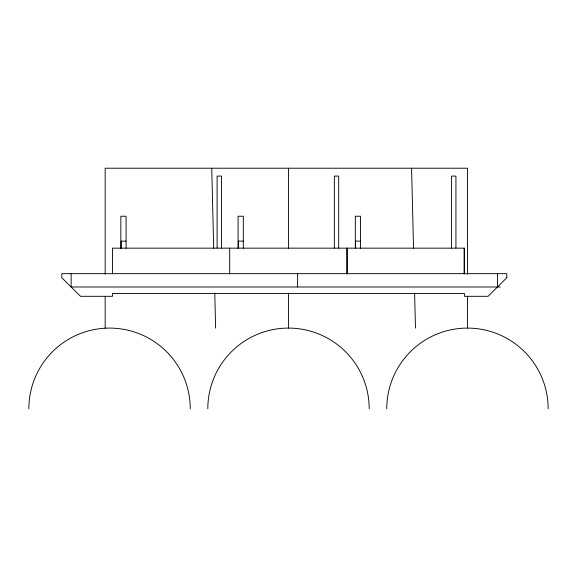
<?xml version="1.0" encoding="UTF-8"?>
<svg xmlns="http://www.w3.org/2000/svg" width="577" height="577" viewBox="0 0 577 577"><rect width="100%" height="100%" fill="white"/><g stroke="black" fill="none" stroke-linecap="round" stroke-linejoin="round"><path stroke-width="0.87" d="M126.082 241.121L121.12 241.121L121.12 248.182M243.321 241.121L238.366 241.121L238.366 248.182M360.56 241.121L355.605 241.121L355.605 248.182M500.302 286.985L71.137 286.985L71.137 273.664M411.581 168.217L413.529 248.153M414.618 293.058L415.469 328.089M211.745 168.217L213.685 248.153M214.774 293.058L215.625 328.089M497.461 273.664L497.461 286.985M467.457 274.198L467.457 168.217L105.165 168.217L105.165 274.198M467.457 296.65L467.457 328.089A80.693 80.693 0 0 0 386.756 408.783M464.391 273.909L464.391 248.153L112.436 248.153L112.436 273.909M464.153 248.153L464.153 273.909M455.931 248.081L455.931 176.1L451.582 176.1L451.582 248.081M360.56 248.182L360.56 216.231L355.331 216.231L355.331 248.16M347.152 248.153L347.152 273.909M346.914 248.153L346.914 273.909M338.692 248.081L338.692 176.1L334.343 176.1L334.343 248.081M297.617 273.664L297.617 286.985M288.5 168.217L288.5 248.153M288.5 293.058L288.5 328.089A80.693 80.693 0 0 1 369.193 408.783M243.321 248.182L243.321 216.231L238.092 216.231L238.092 248.16M229.675 248.153L229.675 273.909M221.453 248.081L221.453 176.1L217.103 176.1L217.103 248.081M126.082 248.182L126.082 216.231L120.853 216.231L120.853 248.16M105.165 296.65L105.165 328.089M467.457 328.089A80.693 80.693 0 0 1 548.15 408.783M207.807 408.783A80.693 80.693 0 0 1 288.5 328.089M28.85 408.783A80.693 80.693 0 0 1 109.543 328.089A80.693 80.693 0 0 1 190.244 408.783M506.786 277.725L488.063 296.311L464.391 296.311L464.391 293.448L112.436 293.448L112.436 296.311L80.528 296.311L61.811 277.725L61.811 273.664L506.786 273.664L506.786 277.725"/></g></svg>
